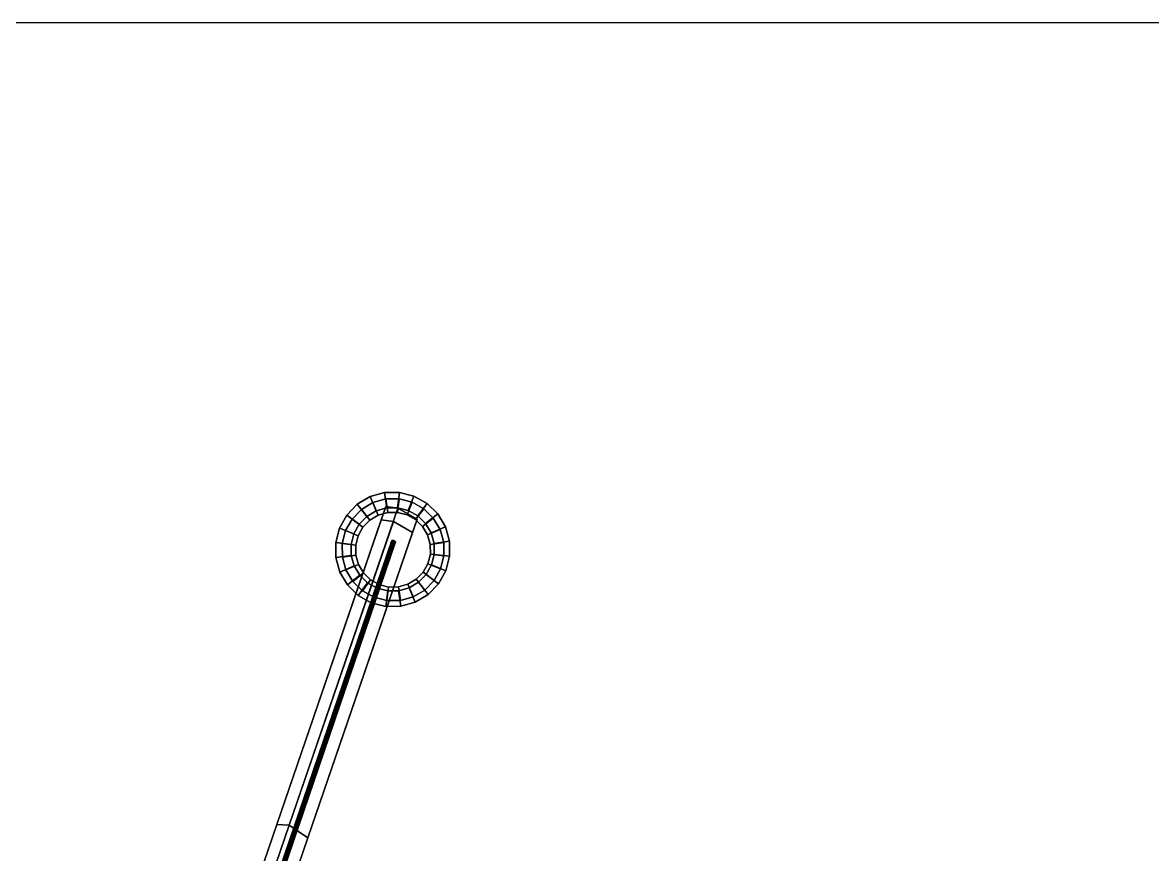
# Model space of a CAD drawing. Header units: inches. Extents: x -2 to 2474, y 1 to 287.
# Drawn here: x 166.795 to 168.582, y 176.745 to 178.059 of the extents above; entities that cross this region are included whole.
import ezdxf

# ---------------------------------------------------------------- set-up
doc = ezdxf.new("R2010")
doc.units = ezdxf.units.IN
doc.header["$MEASUREMENT"] = 0
doc.layers.add('DLX_LUM', color=7, linetype='Continuous', true_color=0xffd400)

msp = doc.modelspace()

# ---------------------------------------------------------------- linework, layer by layer
msp.add_line((162.44509, 178.05929), (204.61099, 178.05929))
at = {"layer": 'DLX_LUM'}
for points in [[(167.32449, 177.29797, 0), (167.34485, 177.31006, 0)], [(167.34485, 177.31006, 0), (167.32449, 177.29797, 0)], [(167.34485, 177.31006, 0), (167.36765, 177.31645, 0)], [(167.36765, 177.31645, 0), (167.34485, 177.31006, 0)], [(167.35451, 177.28749, 0), (167.34485, 177.31006, 0)], [(167.34485, 177.31006, 0), (167.35451, 177.28749, 0)], [(167.36968, 177.30635, 0), (167.34932, 177.30064, 0)], [(167.34932, 177.30064, 0), (167.36968, 177.30635, 0)], [(167.36765, 177.31645, 0), (167.39133, 177.31673, 0)], [(167.39133, 177.31673, 0), (167.36765, 177.31645, 0)], [(167.37114, 177.29216, 0), (167.36765, 177.31645, 0)], [(167.36765, 177.31645, 0), (167.37114, 177.29216, 0)], [(167.39082, 177.3066, 0), (167.36968, 177.30635, 0)], [(167.36968, 177.30635, 0), (167.39082, 177.3066, 0)], [(167.36968, 177.30635, 0), (167.37274, 177.28506, 0)], [(167.37274, 177.28506, 0), (167.36968, 177.30635, 0)], [(167.39082, 177.3066, 0), (167.38826, 177.28525, 0)], [(167.38826, 177.28525, 0), (167.39082, 177.3066, 0)], [(167.38842, 177.29236, 0), (167.39133, 177.31673, 0)], [(167.39133, 177.31673, 0), (167.38842, 177.29236, 0)], [(167.4113, 177.30137, 0), (167.39082, 177.3066, 0)], [(167.39082, 177.3066, 0), (167.4113, 177.30137, 0)], [(167.39133, 177.31673, 0), (167.41427, 177.31088, 0)], [(167.41427, 177.31088, 0), (167.39133, 177.31673, 0)], [(167.40515, 177.28809, 0), (167.41427, 177.31088, 0)], [(167.41427, 177.31088, 0), (167.40515, 177.28809, 0)], [(167.41427, 177.31088, 0), (167.43492, 177.29928, 0)], [(167.43492, 177.29928, 0), (167.41427, 177.31088, 0)], [(167.36982, 177.29448, 0), (167.19755, 176.79204, 0)], [(167.19755, 176.79204, 0), (167.36982, 177.29448, 0)], [(167.21717, 176.7907, 0), (167.38893, 177.29169, 0)], [(167.38893, 177.29169, 0), (167.21717, 176.7907, 0)], [(167.30794, 177.28104, 0), (167.32449, 177.29797, 0)], [(167.32449, 177.29797, 0), (167.30794, 177.28104, 0)], [(167.33114, 177.28985, 0), (167.31637, 177.27473, 0)], [(167.31637, 177.27473, 0), (167.33114, 177.28985, 0)], [(167.33966, 177.27868, 0), (167.32449, 177.29797, 0)], [(167.32449, 177.29797, 0), (167.33966, 177.27868, 0)], [(167.34932, 177.30064, 0), (167.33114, 177.28985, 0)], [(167.33114, 177.28985, 0), (167.34932, 177.30064, 0)], [(167.33114, 177.28985, 0), (167.34443, 177.27295, 0)], [(167.34443, 177.27295, 0), (167.33114, 177.28985, 0)], [(167.33966, 177.27868, 0), (167.35451, 177.28749, 0)], [(167.35451, 177.28749, 0), (167.33966, 177.27868, 0)], [(167.34932, 177.30064, 0), (167.35778, 177.28087, 0)], [(167.35778, 177.28087, 0), (167.34932, 177.30064, 0)], [(167.35451, 177.28749, 0), (167.37114, 177.29216, 0)], [(167.37114, 177.29216, 0), (167.35451, 177.28749, 0)], [(167.35778, 177.28087, 0), (167.37274, 177.28506, 0)], [(167.37274, 177.28506, 0), (167.35778, 177.28087, 0)], [(167.3626, 177.27343, 0), (167.36982, 177.29448, 0)], [(167.36982, 177.29448, 0), (167.3626, 177.27343, 0)], [(167.38893, 177.29169, 0), (167.36982, 177.29448, 0)], [(167.36982, 177.29448, 0), (167.38893, 177.29169, 0)], [(167.37114, 177.29216, 0), (167.38842, 177.29236, 0)], [(167.38842, 177.29236, 0), (167.37114, 177.29216, 0)], [(167.37274, 177.28506, 0), (167.38826, 177.28525, 0)], [(167.38826, 177.28525, 0), (167.37274, 177.28506, 0)], [(167.38826, 177.28525, 0), (167.40331, 177.2814, 0)], [(167.40331, 177.2814, 0), (167.38826, 177.28525, 0)], [(167.38842, 177.29236, 0), (167.40515, 177.28809, 0)], [(167.40515, 177.28809, 0), (167.38842, 177.29236, 0)], [(167.38893, 177.29169, 0), (167.41928, 177.27448, 0)], [(167.41928, 177.27448, 0), (167.38893, 177.29169, 0)], [(167.4113, 177.30137, 0), (167.40331, 177.2814, 0)], [(167.40331, 177.2814, 0), (167.4113, 177.30137, 0)], [(167.40515, 177.28809, 0), (167.42021, 177.27963, 0)], [(167.42021, 177.27963, 0), (167.40515, 177.28809, 0)], [(167.42974, 177.29102, 0), (167.4113, 177.30137, 0)], [(167.4113, 177.30137, 0), (167.42974, 177.29102, 0)], [(167.42974, 177.29102, 0), (167.41684, 177.2738, 0)], [(167.41684, 177.2738, 0), (167.42974, 177.29102, 0)], [(167.42021, 177.27963, 0), (167.43492, 177.29928, 0)], [(167.43492, 177.29928, 0), (167.42021, 177.27963, 0)], [(167.44486, 177.27624, 0), (167.42974, 177.29102, 0)], [(167.42974, 177.29102, 0), (167.44486, 177.27624, 0)], [(167.43492, 177.29928, 0), (167.45186, 177.28273, 0)], [(167.45186, 177.28273, 0), (167.43492, 177.29928, 0)], [(167.19755, 176.79204, 0), (167.3626, 177.27343, 0)], [(167.3626, 177.27343, 0), (167.19755, 176.79204, 0)], [(167.38171, 177.27064, 0), (167.21717, 176.7907, 0)], [(167.21717, 176.7907, 0), (167.38171, 177.27064, 0)], [(167.41928, 177.27448, 0), (167.24662, 176.77088, 0)], [(167.24662, 176.77088, 0), (167.41928, 177.27448, 0)], [(167.30794, 177.28104, 0), (167.29635, 177.26039, 0)], [(167.29635, 177.26039, 0), (167.30794, 177.28104, 0)], [(167.31637, 177.27473, 0), (167.30601, 177.2563, 0)], [(167.30601, 177.2563, 0), (167.31637, 177.27473, 0)], [(167.32759, 177.26633, 0), (167.30794, 177.28104, 0)], [(167.30794, 177.28104, 0), (167.32759, 177.26633, 0)], [(167.33358, 177.26184, 0), (167.31637, 177.27473, 0)], [(167.31637, 177.27473, 0), (167.33358, 177.26184, 0)], [(167.31913, 177.25127, 0), (167.32759, 177.26633, 0)], [(167.32759, 177.26633, 0), (167.31913, 177.25127, 0)], [(167.32759, 177.26633, 0), (167.33966, 177.27868, 0)], [(167.33966, 177.27868, 0), (167.32759, 177.26633, 0)], [(167.33358, 177.26184, 0), (167.34443, 177.27295, 0)], [(167.34443, 177.27295, 0), (167.33358, 177.26184, 0)], [(167.34443, 177.27295, 0), (167.35778, 177.28087, 0)], [(167.35778, 177.28087, 0), (167.34443, 177.27295, 0)], [(167.3626, 177.27343, 0), (167.38171, 177.27064, 0)], [(167.38171, 177.27064, 0), (167.3626, 177.27343, 0)], [(167.41207, 177.25344, 0), (167.38171, 177.27064, 0)], [(167.38171, 177.27064, 0), (167.41207, 177.25344, 0)], [(167.40331, 177.2814, 0), (167.41684, 177.2738, 0)], [(167.41684, 177.2738, 0), (167.40331, 177.2814, 0)], [(167.41928, 177.27448, 0), (167.41207, 177.25344, 0)], [(167.41207, 177.25344, 0), (167.41928, 177.27448, 0)], [(167.41684, 177.2738, 0), (167.42795, 177.26295, 0)], [(167.42795, 177.26295, 0), (167.41684, 177.2738, 0)], [(167.42021, 177.27963, 0), (167.43256, 177.26756, 0)], [(167.43256, 177.26756, 0), (167.42021, 177.27963, 0)], [(167.44486, 177.27624, 0), (167.42795, 177.26295, 0)], [(167.42795, 177.26295, 0), (167.44486, 177.27624, 0)], [(167.43256, 177.26756, 0), (167.45186, 177.28273, 0)], [(167.45186, 177.28273, 0), (167.43256, 177.26756, 0)], [(167.43256, 177.26756, 0), (167.44138, 177.25271, 0)], [(167.44138, 177.25271, 0), (167.43256, 177.26756, 0)], [(167.45565, 177.25806, 0), (167.44486, 177.27624, 0)], [(167.44486, 177.27624, 0), (167.45565, 177.25806, 0)], [(167.45186, 177.28273, 0), (167.46394, 177.26237, 0)], [(167.46394, 177.26237, 0), (167.45186, 177.28273, 0)], [(167.41207, 177.25344, 0), (167.24662, 176.77088, 0)], [(167.24662, 176.77088, 0), (167.41207, 177.25344, 0)], [(167.29635, 177.26039, 0), (167.29049, 177.23745, 0)], [(167.29049, 177.23745, 0), (167.29635, 177.26039, 0)], [(167.31913, 177.25127, 0), (167.29635, 177.26039, 0)], [(167.29635, 177.26039, 0), (167.31913, 177.25127, 0)], [(167.30601, 177.2563, 0), (167.30078, 177.23581, 0)], [(167.30078, 177.23581, 0), (167.30601, 177.2563, 0)], [(167.30601, 177.2563, 0), (167.32598, 177.2483, 0)], [(167.32598, 177.2483, 0), (167.30601, 177.2563, 0)], [(167.31486, 177.23453, 0), (167.31913, 177.25127, 0)], [(167.31913, 177.25127, 0), (167.31486, 177.23453, 0)], [(167.32598, 177.2483, 0), (167.33358, 177.26184, 0)], [(167.33358, 177.26184, 0), (167.32598, 177.2483, 0)], [(167.42795, 177.26295, 0), (167.43587, 177.2496, 0)], [(167.43587, 177.2496, 0), (167.42795, 177.26295, 0)], [(167.45565, 177.25806, 0), (167.43587, 177.2496, 0)], [(167.43587, 177.2496, 0), (167.45565, 177.25806, 0)], [(167.43587, 177.2496, 0), (167.44007, 177.23465, 0)], [(167.44007, 177.23465, 0), (167.43587, 177.2496, 0)], [(167.44138, 177.25271, 0), (167.46394, 177.26237, 0)], [(167.46394, 177.26237, 0), (167.44138, 177.25271, 0)], [(167.44138, 177.25271, 0), (167.44604, 177.23608, 0)], [(167.44604, 177.23608, 0), (167.44138, 177.25271, 0)], [(167.46136, 177.23771, 0), (167.45565, 177.25806, 0)], [(167.45565, 177.25806, 0), (167.46136, 177.23771, 0)], [(167.46394, 177.26237, 0), (167.47033, 177.23957, 0)], [(167.47033, 177.23957, 0), (167.46394, 177.26237, 0)], [(166.86959, 175.74731, 0), (167.379, 177.24079, 0)], [(167.379, 177.24079, 0), (166.86959, 175.74731, 0)], [(166.86964, 175.74729, 0), (167.37899, 177.2406, 0)], [(167.37899, 177.2406, 0), (166.86964, 175.74729, 0)], [(166.86975, 175.74725, 0), (167.37922, 177.2409, 0)], [(167.37922, 177.2409, 0), (166.86975, 175.74725, 0)], [(166.86989, 175.7472, 0), (167.37919, 177.24035, 0)], [(167.37919, 177.24035, 0), (166.86989, 175.7472, 0)], [(166.87011, 175.74713, 0), (167.37962, 177.24093, 0)], [(167.37962, 177.24093, 0), (166.87011, 175.74713, 0)], [(166.87033, 175.74705, 0), (167.37958, 177.24006, 0)], [(167.37958, 177.24006, 0), (166.87033, 175.74705, 0)], [(166.87063, 175.74694, 0), (167.3802, 177.24088, 0)], [(167.3802, 177.24088, 0), (166.87063, 175.74694, 0)], [(166.87093, 175.74684, 0), (167.38014, 177.23974, 0)], [(167.38014, 177.23974, 0), (166.87093, 175.74684, 0)], [(166.8713, 175.74671, 0), (167.3809, 177.24075, 0)], [(167.3809, 177.24075, 0), (166.8713, 175.74671, 0)], [(166.87164, 175.74659, 0), (167.38083, 177.23941, 0)], [(167.38083, 177.23941, 0), (166.87164, 175.74659, 0)], [(166.87206, 175.74644, 0), (167.38168, 177.24054, 0)], [(167.38168, 177.24054, 0), (166.87206, 175.74644, 0)], [(167.3816, 177.23911, 0), (166.87243, 175.74631, 0)], [(166.87243, 175.74631, 0), (167.3816, 177.23911, 0)], [(166.87285, 175.74616, 0), (167.38248, 177.24028, 0)], [(167.38248, 177.24028, 0), (166.87285, 175.74616, 0)], [(167.38241, 177.23885, 0), (166.87322, 175.74603, 0)], [(166.87322, 175.74603, 0), (167.38241, 177.23885, 0)], [(167.38325, 177.23998, 0), (166.87364, 175.74589, 0)], [(166.87364, 175.74589, 0), (167.38325, 177.23998, 0)], [(167.38318, 177.23865, 0), (166.87398, 175.74577, 0)], [(166.87398, 175.74577, 0), (167.38318, 177.23865, 0)], [(167.38394, 177.23966, 0), (166.87435, 175.74564, 0)], [(166.87435, 175.74564, 0), (167.38394, 177.23966, 0)], [(167.38388, 177.23852, 0), (166.87465, 175.74553, 0)], [(166.87465, 175.74553, 0), (167.38388, 177.23852, 0)], [(167.3845, 177.23934, 0), (166.87495, 175.74543, 0)], [(166.87495, 175.74543, 0), (167.3845, 177.23934, 0)], [(167.38446, 177.23846, 0), (166.87517, 175.74535, 0)], [(166.87517, 175.74535, 0), (167.38446, 177.23846, 0)], [(167.38489, 177.23904, 0), (166.87539, 175.74527, 0)], [(166.87539, 175.74527, 0), (167.38489, 177.23904, 0)], [(167.38487, 177.2385, 0), (166.87553, 175.74522, 0)], [(166.87553, 175.74522, 0), (167.38487, 177.2385, 0)], [(167.3851, 177.2388, 0), (166.87564, 175.74519, 0)], [(166.87564, 175.74519, 0), (167.3851, 177.2388, 0)], [(167.38508, 177.23861, 0), (166.87569, 175.74517, 0)], [(166.87569, 175.74517, 0), (167.38508, 177.23861, 0)], [(167.29049, 177.23745, 0), (167.29077, 177.21377, 0)], [(167.31486, 177.23453, 0), (167.29049, 177.23745, 0)], [(167.29077, 177.21377, 0), (167.29049, 177.23745, 0)], [(167.29049, 177.23745, 0), (167.31486, 177.23453, 0)], [(167.30078, 177.23581, 0), (167.32214, 177.23326, 0)], [(167.32214, 177.23326, 0), (167.30078, 177.23581, 0)], [(167.30078, 177.23581, 0), (167.30103, 177.21467, 0)], [(167.30103, 177.21467, 0), (167.30078, 177.23581, 0)], [(167.31506, 177.21726, 0), (167.31486, 177.23453, 0)], [(167.31486, 177.23453, 0), (167.31506, 177.21726, 0)], [(167.32214, 177.23326, 0), (167.32598, 177.2483, 0)], [(167.32598, 177.2483, 0), (167.32214, 177.23326, 0)], [(167.32232, 177.21773, 0), (167.32214, 177.23326, 0)], [(167.32214, 177.23326, 0), (167.32232, 177.21773, 0)], [(167.37765, 177.23759, 0), (167.37744, 177.23677, 0)], [(167.37744, 177.23677, 0), (167.37765, 177.23759, 0)], [(167.37744, 177.23677, 0), (167.37765, 177.23759, 0)], [(167.37765, 177.23759, 0), (167.37744, 177.23677, 0)], [(167.37744, 177.23677, 0), (167.37745, 177.23593, 0)], [(167.37745, 177.23593, 0), (167.37744, 177.23677, 0)], [(167.37744, 177.23677, 0), (167.37744, 177.23677, 0)], [(167.37745, 177.23593, 0), (167.37744, 177.23677, 0)], [(167.37744, 177.23677, 0), (167.37744, 177.23677, 0)], [(167.37744, 177.23677, 0), (167.37745, 177.23593, 0)], [(167.37745, 177.23593, 0), (167.37768, 177.23512, 0)], [(167.37768, 177.23512, 0), (167.37745, 177.23593, 0)], [(167.37745, 177.23593, 0), (167.37745, 177.23593, 0)], [(167.37768, 177.23512, 0), (167.37745, 177.23593, 0)], [(167.37745, 177.23593, 0), (167.37745, 177.23593, 0)], [(167.37745, 177.23593, 0), (167.37768, 177.23512, 0)], [(167.37806, 177.23833, 0), (167.37765, 177.23759, 0)], [(167.37765, 177.23759, 0), (167.37806, 177.23833, 0)], [(167.37765, 177.23759, 0), (167.37806, 177.23833, 0)], [(167.37806, 177.23833, 0), (167.37765, 177.23759, 0)], [(167.37765, 177.23759, 0), (167.37765, 177.23759, 0)], [(167.37765, 177.23759, 0), (167.37765, 177.23759, 0)], [(167.37768, 177.23512, 0), (167.37811, 177.23439, 0)], [(167.37811, 177.23439, 0), (167.37768, 177.23512, 0)], [(167.37768, 177.23512, 0), (167.37768, 177.23512, 0)], [(167.37811, 177.23439, 0), (167.37768, 177.23512, 0)], [(167.37768, 177.23512, 0), (167.37768, 177.23512, 0)], [(167.37768, 177.23512, 0), (167.37811, 177.23439, 0)], [(167.37865, 177.23894, 0), (167.37806, 177.23833, 0)], [(167.37806, 177.23833, 0), (167.37865, 177.23894, 0)], [(167.37806, 177.23833, 0), (167.37865, 177.23894, 0)], [(167.37865, 177.23894, 0), (167.37806, 177.23833, 0)], [(167.37806, 177.23833, 0), (167.37806, 177.23833, 0)], [(167.37806, 177.23833, 0), (167.37806, 177.23833, 0)], [(167.37811, 177.23439, 0), (167.37871, 177.2338, 0)], [(167.37871, 177.2338, 0), (167.37811, 177.23439, 0)], [(167.37811, 177.23439, 0), (167.37811, 177.23439, 0)], [(167.37871, 177.2338, 0), (167.37811, 177.23439, 0)], [(167.37811, 177.23439, 0), (167.37811, 177.23439, 0)], [(167.37811, 177.23439, 0), (167.37871, 177.2338, 0)], [(167.37938, 177.23937, 0), (167.37865, 177.23894, 0)], [(167.37865, 177.23894, 0), (167.37938, 177.23937, 0)], [(167.37865, 177.23894, 0), (167.37938, 177.23937, 0)], [(167.37938, 177.23937, 0), (167.37865, 177.23894, 0)], [(167.37865, 177.23894, 0), (167.37865, 177.23894, 0)], [(167.37865, 177.23894, 0), (167.37865, 177.23894, 0)], [(167.37871, 177.2338, 0), (167.37945, 177.23338, 0)], [(167.37945, 177.23338, 0), (167.37871, 177.2338, 0)], [(167.37945, 177.23338, 0), (167.37871, 177.2338, 0)], [(167.37871, 177.2338, 0), (167.37871, 177.2338, 0)], [(167.37871, 177.2338, 0), (167.37945, 177.23338, 0)], [(167.37871, 177.2338, 0), (167.37871, 177.2338, 0)], [(167.379, 177.24079, 0), (167.37899, 177.2406, 0)], [(167.37899, 177.2406, 0), (167.379, 177.24079, 0)], [(167.37899, 177.2406, 0), (167.37919, 177.24035, 0)], [(167.37919, 177.24035, 0), (167.37899, 177.2406, 0)], [(167.37922, 177.2409, 0), (167.379, 177.24079, 0)], [(167.379, 177.24079, 0), (167.37922, 177.2409, 0)], [(167.37919, 177.24035, 0), (167.37958, 177.24006, 0)], [(167.37958, 177.24006, 0), (167.37919, 177.24035, 0)], [(167.37962, 177.24093, 0), (167.37922, 177.2409, 0)], [(167.37922, 177.2409, 0), (167.37962, 177.24093, 0)], [(167.38019, 177.2396, 0), (167.37938, 177.23937, 0)], [(167.37938, 177.23937, 0), (167.38019, 177.2396, 0)], [(167.37938, 177.23937, 0), (167.38019, 177.2396, 0)], [(167.38019, 177.2396, 0), (167.37938, 177.23937, 0)], [(167.37938, 177.23937, 0), (167.37938, 177.23937, 0)], [(167.37938, 177.23937, 0), (167.37938, 177.23937, 0)], [(167.37945, 177.23338, 0), (167.38027, 177.23317, 0)], [(167.38027, 177.23317, 0), (167.37945, 177.23338, 0)], [(167.37945, 177.23338, 0), (167.37945, 177.23338, 0)], [(167.37945, 177.23338, 0), (167.38027, 177.23317, 0)], [(167.38027, 177.23317, 0), (167.37945, 177.23338, 0)], [(167.37945, 177.23338, 0), (167.37945, 177.23338, 0)], [(167.37958, 177.24006, 0), (167.38014, 177.23974, 0)], [(167.38014, 177.23974, 0), (167.37958, 177.24006, 0)], [(167.3802, 177.24088, 0), (167.37962, 177.24093, 0)], [(167.37962, 177.24093, 0), (167.3802, 177.24088, 0)], [(167.38014, 177.23974, 0), (167.38083, 177.23941, 0)], [(167.38083, 177.23941, 0), (167.38014, 177.23974, 0)], [(167.38104, 177.23961, 0), (167.38019, 177.2396, 0)], [(167.38019, 177.2396, 0), (167.38104, 177.23961, 0)], [(167.38019, 177.2396, 0), (167.38104, 177.23961, 0)], [(167.38104, 177.23961, 0), (167.38019, 177.2396, 0)], [(167.38019, 177.2396, 0), (167.38019, 177.2396, 0)], [(167.38019, 177.2396, 0), (167.38019, 177.2396, 0)], [(167.3809, 177.24075, 0), (167.3802, 177.24088, 0)], [(167.3802, 177.24088, 0), (167.3809, 177.24075, 0)], [(167.38027, 177.23317, 0), (167.38112, 177.23319, 0)], [(167.38112, 177.23319, 0), (167.38027, 177.23317, 0)], [(167.38027, 177.23317, 0), (167.38112, 177.23319, 0)], [(167.38112, 177.23319, 0), (167.38027, 177.23317, 0)], [(167.38027, 177.23317, 0), (167.38027, 177.23317, 0)], [(167.38027, 177.23317, 0), (167.38027, 177.23317, 0)], [(167.38083, 177.23941, 0), (167.3816, 177.23911, 0)], [(167.3816, 177.23911, 0), (167.38083, 177.23941, 0)], [(167.38168, 177.24054, 0), (167.3809, 177.24075, 0)], [(167.3809, 177.24075, 0), (167.38168, 177.24054, 0)], [(167.38186, 177.2394, 0), (167.38104, 177.23961, 0)], [(167.38104, 177.23961, 0), (167.38186, 177.2394, 0)], [(167.38104, 177.23961, 0), (167.38186, 177.2394, 0)], [(167.38186, 177.2394, 0), (167.38104, 177.23961, 0)], [(167.38104, 177.23961, 0), (167.38104, 177.23961, 0)], [(167.38104, 177.23961, 0), (167.38104, 177.23961, 0)], [(167.38112, 177.23319, 0), (167.38193, 177.23341, 0)], [(167.38193, 177.23341, 0), (167.38112, 177.23319, 0)], [(167.38112, 177.23319, 0), (167.38193, 177.23341, 0)], [(167.38193, 177.23341, 0), (167.38112, 177.23319, 0)], [(167.38112, 177.23319, 0), (167.38112, 177.23319, 0)], [(167.38112, 177.23319, 0), (167.38112, 177.23319, 0)], [(167.38241, 177.23885, 0), (167.3816, 177.23911, 0)], [(167.3816, 177.23911, 0), (167.38241, 177.23885, 0)], [(167.38248, 177.24028, 0), (167.38168, 177.24054, 0)], [(167.38168, 177.24054, 0), (167.38248, 177.24028, 0)], [(167.38259, 177.23899, 0), (167.38186, 177.2394, 0)], [(167.38186, 177.2394, 0), (167.38259, 177.23899, 0)], [(167.38259, 177.23899, 0), (167.38186, 177.2394, 0)], [(167.38186, 177.2394, 0), (167.38186, 177.2394, 0)], [(167.38186, 177.2394, 0), (167.38259, 177.23899, 0)], [(167.38186, 177.2394, 0), (167.38186, 177.2394, 0)], [(167.38193, 177.23341, 0), (167.38266, 177.23385, 0)], [(167.38266, 177.23385, 0), (167.38193, 177.23341, 0)], [(167.38193, 177.23341, 0), (167.38266, 177.23385, 0)], [(167.38266, 177.23385, 0), (167.38193, 177.23341, 0)], [(167.38193, 177.23341, 0), (167.38193, 177.23341, 0)], [(167.38193, 177.23341, 0), (167.38193, 177.23341, 0)], [(167.38318, 177.23865, 0), (167.38241, 177.23885, 0)], [(167.38241, 177.23885, 0), (167.38318, 177.23865, 0)], [(167.38248, 177.24028, 0), (167.38325, 177.23998, 0)], [(167.38325, 177.23998, 0), (167.38248, 177.24028, 0)], [(167.3832, 177.23839, 0), (167.38259, 177.23899, 0)], [(167.38259, 177.23899, 0), (167.38259, 177.23899, 0)], [(167.38259, 177.23899, 0), (167.3832, 177.23839, 0)], [(167.3832, 177.23839, 0), (167.38259, 177.23899, 0)], [(167.38259, 177.23899, 0), (167.38259, 177.23899, 0)], [(167.38259, 177.23899, 0), (167.3832, 177.23839, 0)], [(167.38266, 177.23385, 0), (167.38325, 177.23445, 0)], [(167.38325, 177.23445, 0), (167.38266, 177.23385, 0)], [(167.38266, 177.23385, 0), (167.38325, 177.23445, 0)], [(167.38325, 177.23445, 0), (167.38266, 177.23385, 0)], [(167.38266, 177.23385, 0), (167.38266, 177.23385, 0)], [(167.38266, 177.23385, 0), (167.38266, 177.23385, 0)], [(167.38388, 177.23852, 0), (167.38318, 177.23865, 0)], [(167.38318, 177.23865, 0), (167.38388, 177.23852, 0)], [(167.38363, 177.23767, 0), (167.3832, 177.23839, 0)], [(167.3832, 177.23839, 0), (167.3832, 177.23839, 0)], [(167.3832, 177.23839, 0), (167.38363, 177.23767, 0)], [(167.38363, 177.23767, 0), (167.3832, 177.23839, 0)], [(167.3832, 177.23839, 0), (167.3832, 177.23839, 0)], [(167.3832, 177.23839, 0), (167.38363, 177.23767, 0)], [(167.38325, 177.23998, 0), (167.38394, 177.23966, 0)], [(167.38394, 177.23966, 0), (167.38325, 177.23998, 0)], [(167.38325, 177.23445, 0), (167.38366, 177.23519, 0)], [(167.38366, 177.23519, 0), (167.38325, 177.23445, 0)], [(167.38325, 177.23445, 0), (167.38366, 177.23519, 0)], [(167.38366, 177.23519, 0), (167.38325, 177.23445, 0)], [(167.38325, 177.23445, 0), (167.38325, 177.23445, 0)], [(167.38325, 177.23445, 0), (167.38325, 177.23445, 0)], [(167.38386, 177.23685, 0), (167.38363, 177.23767, 0)], [(167.38363, 177.23767, 0), (167.38363, 177.23767, 0)], [(167.38363, 177.23767, 0), (167.38386, 177.23685, 0)], [(167.38386, 177.23685, 0), (167.38363, 177.23767, 0)], [(167.38363, 177.23767, 0), (167.38363, 177.23767, 0)], [(167.38363, 177.23767, 0), (167.38386, 177.23685, 0)], [(167.38366, 177.23519, 0), (167.38387, 177.23601, 0)], [(167.38387, 177.23601, 0), (167.38366, 177.23519, 0)], [(167.38366, 177.23519, 0), (167.38387, 177.23601, 0)], [(167.38387, 177.23601, 0), (167.38366, 177.23519, 0)], [(167.38366, 177.23519, 0), (167.38366, 177.23519, 0)], [(167.38366, 177.23519, 0), (167.38366, 177.23519, 0)], [(167.38387, 177.23601, 0), (167.38386, 177.23685, 0)], [(167.38386, 177.23685, 0), (167.38386, 177.23685, 0)], [(167.38386, 177.23685, 0), (167.38387, 177.23601, 0)], [(167.38387, 177.23601, 0), (167.38386, 177.23685, 0)], [(167.38386, 177.23685, 0), (167.38386, 177.23685, 0)], [(167.38386, 177.23685, 0), (167.38387, 177.23601, 0)], [(167.38387, 177.23601, 0), (167.38387, 177.23601, 0)], [(167.38387, 177.23601, 0), (167.38387, 177.23601, 0)], [(167.38446, 177.23846, 0), (167.38388, 177.23852, 0)], [(167.38388, 177.23852, 0), (167.38446, 177.23846, 0)], [(167.38394, 177.23966, 0), (167.3845, 177.23934, 0)], [(167.3845, 177.23934, 0), (167.38394, 177.23966, 0)], [(167.38487, 177.2385, 0), (167.38446, 177.23846, 0)], [(167.38446, 177.23846, 0), (167.38487, 177.2385, 0)], [(167.3845, 177.23934, 0), (167.38489, 177.23904, 0)], [(167.38489, 177.23904, 0), (167.3845, 177.23934, 0)], [(167.38508, 177.23861, 0), (167.38487, 177.2385, 0)], [(167.38487, 177.2385, 0), (167.38508, 177.23861, 0)], [(167.38489, 177.23904, 0), (167.3851, 177.2388, 0)], [(167.3851, 177.2388, 0), (167.38489, 177.23904, 0)], [(167.3851, 177.2388, 0), (167.38508, 177.23861, 0)], [(167.38508, 177.23861, 0), (167.3851, 177.2388, 0)], [(167.46136, 177.23771, 0), (167.44007, 177.23465, 0)], [(167.44007, 177.23465, 0), (167.46136, 177.23771, 0)], [(167.44007, 177.23465, 0), (167.44025, 177.21912, 0)], [(167.44025, 177.21912, 0), (167.44007, 177.23465, 0)], [(167.44604, 177.23608, 0), (167.47033, 177.23957, 0)], [(167.47033, 177.23957, 0), (167.44604, 177.23608, 0)], [(167.44604, 177.23608, 0), (167.44625, 177.21881, 0)], [(167.44625, 177.21881, 0), (167.44604, 177.23608, 0)], [(167.46161, 177.21657, 0), (167.46136, 177.23771, 0)], [(167.46136, 177.23771, 0), (167.46161, 177.21657, 0)], [(167.47033, 177.23957, 0), (167.47061, 177.21589, 0)], [(167.47061, 177.21589, 0), (167.47033, 177.23957, 0)], [(167.31506, 177.21726, 0), (167.29077, 177.21377, 0)], [(167.29077, 177.21377, 0), (167.31506, 177.21726, 0)], [(167.29077, 177.21377, 0), (167.29717, 177.19097, 0)], [(167.29717, 177.19097, 0), (167.29077, 177.21377, 0)], [(167.30103, 177.21467, 0), (167.32232, 177.21773, 0)], [(167.32232, 177.21773, 0), (167.30103, 177.21467, 0)], [(167.30103, 177.21467, 0), (167.30674, 177.19432, 0)], [(167.30674, 177.19432, 0), (167.30103, 177.21467, 0)], [(167.31973, 177.20063, 0), (167.31506, 177.21726, 0)], [(167.31506, 177.21726, 0), (167.31973, 177.20063, 0)], [(167.32652, 177.20278, 0), (167.32232, 177.21773, 0)], [(167.32232, 177.21773, 0), (167.32652, 177.20278, 0)], [(167.44025, 177.21912, 0), (167.43641, 177.20408, 0)], [(167.43641, 177.20408, 0), (167.44025, 177.21912, 0)], [(167.46161, 177.21657, 0), (167.44025, 177.21912, 0)], [(167.44025, 177.21912, 0), (167.46161, 177.21657, 0)], [(167.44625, 177.21881, 0), (167.44197, 177.20207, 0)], [(167.44197, 177.20207, 0), (167.44625, 177.21881, 0)], [(167.44625, 177.21881, 0), (167.47061, 177.21589, 0)], [(167.47061, 177.21589, 0), (167.44625, 177.21881, 0)], [(167.45638, 177.19608, 0), (167.46161, 177.21657, 0)], [(167.46161, 177.21657, 0), (167.45638, 177.19608, 0)], [(167.47061, 177.21589, 0), (167.46476, 177.19295, 0)], [(167.46476, 177.19295, 0), (167.47061, 177.21589, 0)], [(167.31973, 177.20063, 0), (167.29717, 177.19097, 0)], [(167.29717, 177.19097, 0), (167.31973, 177.20063, 0)], [(167.30674, 177.19432, 0), (167.32652, 177.20278, 0)], [(167.32652, 177.20278, 0), (167.30674, 177.19432, 0)], [(167.32854, 177.18578, 0), (167.31973, 177.20063, 0)], [(167.31973, 177.20063, 0), (167.32854, 177.18578, 0)], [(167.33444, 177.18943, 0), (167.32652, 177.20278, 0)], [(167.32652, 177.20278, 0), (167.33444, 177.18943, 0)], [(167.43641, 177.20408, 0), (167.4288, 177.19054, 0)], [(167.4288, 177.19054, 0), (167.43641, 177.20408, 0)], [(167.44197, 177.20207, 0), (167.43351, 177.18701, 0)], [(167.43351, 177.18701, 0), (167.44197, 177.20207, 0)], [(167.45638, 177.19608, 0), (167.43641, 177.20408, 0)], [(167.43641, 177.20408, 0), (167.45638, 177.19608, 0)], [(167.44197, 177.20207, 0), (167.46476, 177.19295, 0)], [(167.46476, 177.19295, 0), (167.44197, 177.20207, 0)], [(167.44602, 177.17765, 0), (167.45638, 177.19608, 0)], [(167.45638, 177.19608, 0), (167.44602, 177.17765, 0)], [(167.29717, 177.19097, 0), (167.30925, 177.17061, 0)], [(167.30925, 177.17061, 0), (167.29717, 177.19097, 0)], [(167.30674, 177.19432, 0), (167.31753, 177.17613, 0)], [(167.31753, 177.17613, 0), (167.30674, 177.19432, 0)], [(167.32854, 177.18578, 0), (167.30925, 177.17061, 0)], [(167.30925, 177.17061, 0), (167.32854, 177.18578, 0)], [(167.31753, 177.17613, 0), (167.33444, 177.18943, 0)], [(167.33444, 177.18943, 0), (167.31753, 177.17613, 0)], [(167.3409, 177.17371, 0), (167.32854, 177.18578, 0)], [(167.32854, 177.18578, 0), (167.3409, 177.17371, 0)], [(167.33265, 177.16136, 0), (167.34555, 177.17858, 0)], [(167.34555, 177.17858, 0), (167.33265, 177.16136, 0)], [(167.34555, 177.17858, 0), (167.33444, 177.18943, 0)], [(167.33444, 177.18943, 0), (167.34555, 177.17858, 0)], [(167.35908, 177.17097, 0), (167.34555, 177.17858, 0)], [(167.34555, 177.17858, 0), (167.35908, 177.17097, 0)], [(167.41795, 177.17943, 0), (167.4046, 177.17151, 0)], [(167.4046, 177.17151, 0), (167.41795, 177.17943, 0)], [(167.4288, 177.19054, 0), (167.41795, 177.17943, 0)], [(167.41795, 177.17943, 0), (167.4288, 177.19054, 0)], [(167.43125, 177.16252, 0), (167.41795, 177.17943, 0)], [(167.41795, 177.17943, 0), (167.43125, 177.16252, 0)], [(167.43351, 177.18701, 0), (167.42144, 177.17466, 0)], [(167.42144, 177.17466, 0), (167.43351, 177.18701, 0)], [(167.44602, 177.17765, 0), (167.4288, 177.19054, 0)], [(167.4288, 177.19054, 0), (167.44602, 177.17765, 0)], [(167.43125, 177.16252, 0), (167.44602, 177.17765, 0)], [(167.44602, 177.17765, 0), (167.43125, 177.16252, 0)], [(167.45316, 177.1723, 0), (167.43351, 177.18701, 0)], [(167.43351, 177.18701, 0), (167.45316, 177.1723, 0)], [(167.46476, 177.19295, 0), (167.45316, 177.1723, 0)], [(167.45316, 177.1723, 0), (167.46476, 177.19295, 0)], [(167.30925, 177.17061, 0), (167.32619, 177.15406, 0)], [(167.32619, 177.15406, 0), (167.30925, 177.17061, 0)], [(167.31753, 177.17613, 0), (167.33265, 177.16136, 0)], [(167.33265, 177.16136, 0), (167.31753, 177.17613, 0)], [(167.3409, 177.17371, 0), (167.32619, 177.15406, 0)], [(167.32619, 177.15406, 0), (167.3409, 177.17371, 0)], [(167.33265, 177.16136, 0), (167.35109, 177.15101, 0)], [(167.35109, 177.15101, 0), (167.33265, 177.16136, 0)], [(167.35596, 177.16525, 0), (167.3409, 177.17371, 0)], [(167.3409, 177.17371, 0), (167.35596, 177.16525, 0)], [(167.35596, 177.16525, 0), (167.34683, 177.14246, 0)], [(167.34683, 177.14246, 0), (167.35596, 177.16525, 0)], [(167.35109, 177.15101, 0), (167.35908, 177.17097, 0)], [(167.35908, 177.17097, 0), (167.35109, 177.15101, 0)], [(167.37269, 177.16098, 0), (167.35596, 177.16525, 0)], [(167.35596, 177.16525, 0), (167.37269, 177.16098, 0)], [(167.37413, 177.16713, 0), (167.35908, 177.17097, 0)], [(167.35908, 177.17097, 0), (167.37413, 177.16713, 0)], [(167.37269, 177.16098, 0), (167.36977, 177.13661, 0)], [(167.36977, 177.13661, 0), (167.37269, 177.16098, 0)], [(167.37157, 177.14578, 0), (167.37413, 177.16713, 0)], [(167.37413, 177.16713, 0), (167.37157, 177.14578, 0)], [(167.38996, 177.16118, 0), (167.37269, 177.16098, 0)], [(167.37269, 177.16098, 0), (167.38996, 177.16118, 0)], [(167.38965, 177.16732, 0), (167.37413, 177.16713, 0)], [(167.37413, 177.16713, 0), (167.38965, 177.16732, 0)], [(167.4046, 177.17151, 0), (167.38965, 177.16732, 0)], [(167.38965, 177.16732, 0), (167.4046, 177.17151, 0)], [(167.39271, 177.14602, 0), (167.38965, 177.16732, 0)], [(167.38965, 177.16732, 0), (167.39271, 177.14602, 0)], [(167.40659, 177.16584, 0), (167.38996, 177.16118, 0)], [(167.38996, 177.16118, 0), (167.40659, 177.16584, 0)], [(167.38996, 177.16118, 0), (167.39345, 177.13689, 0)], [(167.39345, 177.13689, 0), (167.38996, 177.16118, 0)], [(167.41306, 177.15174, 0), (167.4046, 177.17151, 0)], [(167.4046, 177.17151, 0), (167.41306, 177.15174, 0)], [(167.42144, 177.17466, 0), (167.40659, 177.16584, 0)], [(167.40659, 177.16584, 0), (167.42144, 177.17466, 0)], [(167.40659, 177.16584, 0), (167.41625, 177.14328, 0)], [(167.41625, 177.14328, 0), (167.40659, 177.16584, 0)], [(167.41306, 177.15174, 0), (167.43125, 177.16252, 0)], [(167.43125, 177.16252, 0), (167.41306, 177.15174, 0)], [(167.42144, 177.17466, 0), (167.43661, 177.15537, 0)], [(167.43661, 177.15537, 0), (167.42144, 177.17466, 0)], [(167.43661, 177.15537, 0), (167.45316, 177.1723, 0)], [(167.45316, 177.1723, 0), (167.43661, 177.15537, 0)], [(167.32619, 177.15406, 0), (167.34683, 177.14246, 0)], [(167.34683, 177.14246, 0), (167.32619, 177.15406, 0)], [(167.34683, 177.14246, 0), (167.36977, 177.13661, 0)], [(167.36977, 177.13661, 0), (167.34683, 177.14246, 0)], [(167.35109, 177.15101, 0), (167.37157, 177.14578, 0)], [(167.37157, 177.14578, 0), (167.35109, 177.15101, 0)], [(167.37157, 177.14578, 0), (167.39271, 177.14602, 0)], [(167.39271, 177.14602, 0), (167.37157, 177.14578, 0)], [(167.39271, 177.14602, 0), (167.41306, 177.15174, 0)], [(167.41306, 177.15174, 0), (167.39271, 177.14602, 0)], [(167.39345, 177.13689, 0), (167.41625, 177.14328, 0)], [(167.41625, 177.14328, 0), (167.39345, 177.13689, 0)], [(167.41625, 177.14328, 0), (167.43661, 177.15537, 0)], [(167.43661, 177.15537, 0), (167.41625, 177.14328, 0)], [(167.36977, 177.13661, 0), (167.39345, 177.13689, 0)], [(167.39345, 177.13689, 0), (167.36977, 177.13661, 0)], [(166.99062, 176.18846, 0), (167.19755, 176.79204, 0)], [(167.19755, 176.79204, 0), (166.99062, 176.18846, 0)], [(167.19755, 176.79204, 0), (166.99062, 176.18846, 0)], [(166.99062, 176.18846, 0), (167.19755, 176.79204, 0)], [(167.01023, 176.18712, 0), (167.21717, 176.7907, 0)], [(167.21717, 176.7907, 0), (167.01023, 176.18712, 0)], [(167.01023, 176.18712, 0), (167.21717, 176.7907, 0)], [(167.21717, 176.7907, 0), (167.01023, 176.18712, 0)], [(167.19755, 176.79204, 0), (167.21717, 176.7907, 0)], [(167.21717, 176.7907, 0), (167.19755, 176.79204, 0)], [(167.19755, 176.79204, 0), (167.21717, 176.7907, 0)], [(167.21717, 176.7907, 0), (167.19755, 176.79204, 0)], [(167.24662, 176.77088, 0), (167.21717, 176.7907, 0)], [(167.21717, 176.7907, 0), (167.24662, 176.77088, 0)], [(167.24662, 176.77088, 0), (167.21717, 176.7907, 0)], [(167.21717, 176.7907, 0), (167.24662, 176.77088, 0)], [(167.24662, 176.77088, 0), (167.03968, 176.1673, 0)], [(167.03968, 176.1673, 0), (167.24662, 176.77088, 0)], [(167.24662, 176.77088, 0), (167.03968, 176.1673, 0)], [(167.03968, 176.1673, 0), (167.24662, 176.77088, 0)]]:
    msp.add_polyline3d(points, dxfattribs=at)

doc.saveas('drawing.dxf')
